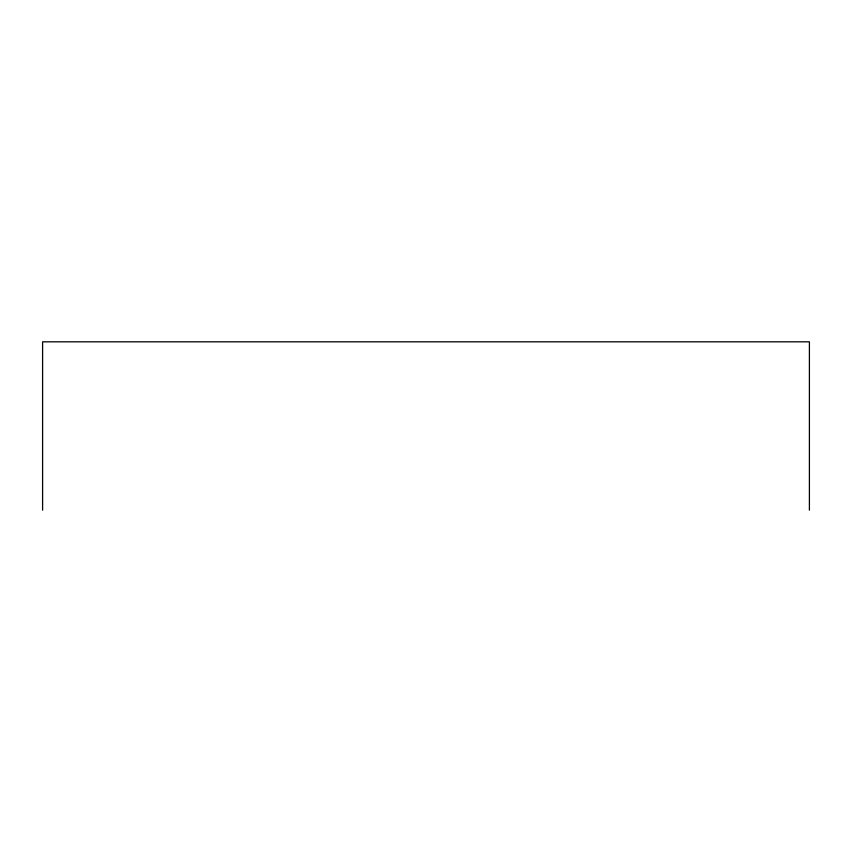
<?xml version="1.0" encoding="UTF-8"?>
<svg xmlns="http://www.w3.org/2000/svg" width="852" height="852" viewBox="0 0 852 852"><rect width="100%" height="100%" fill="white"/><g stroke="black" fill="none" stroke-linecap="round" stroke-linejoin="round"><path stroke-width="1.28" d="M809.4 510.178L809.4 341.822L42.6 341.822L42.6 510.178"/></g></svg>
